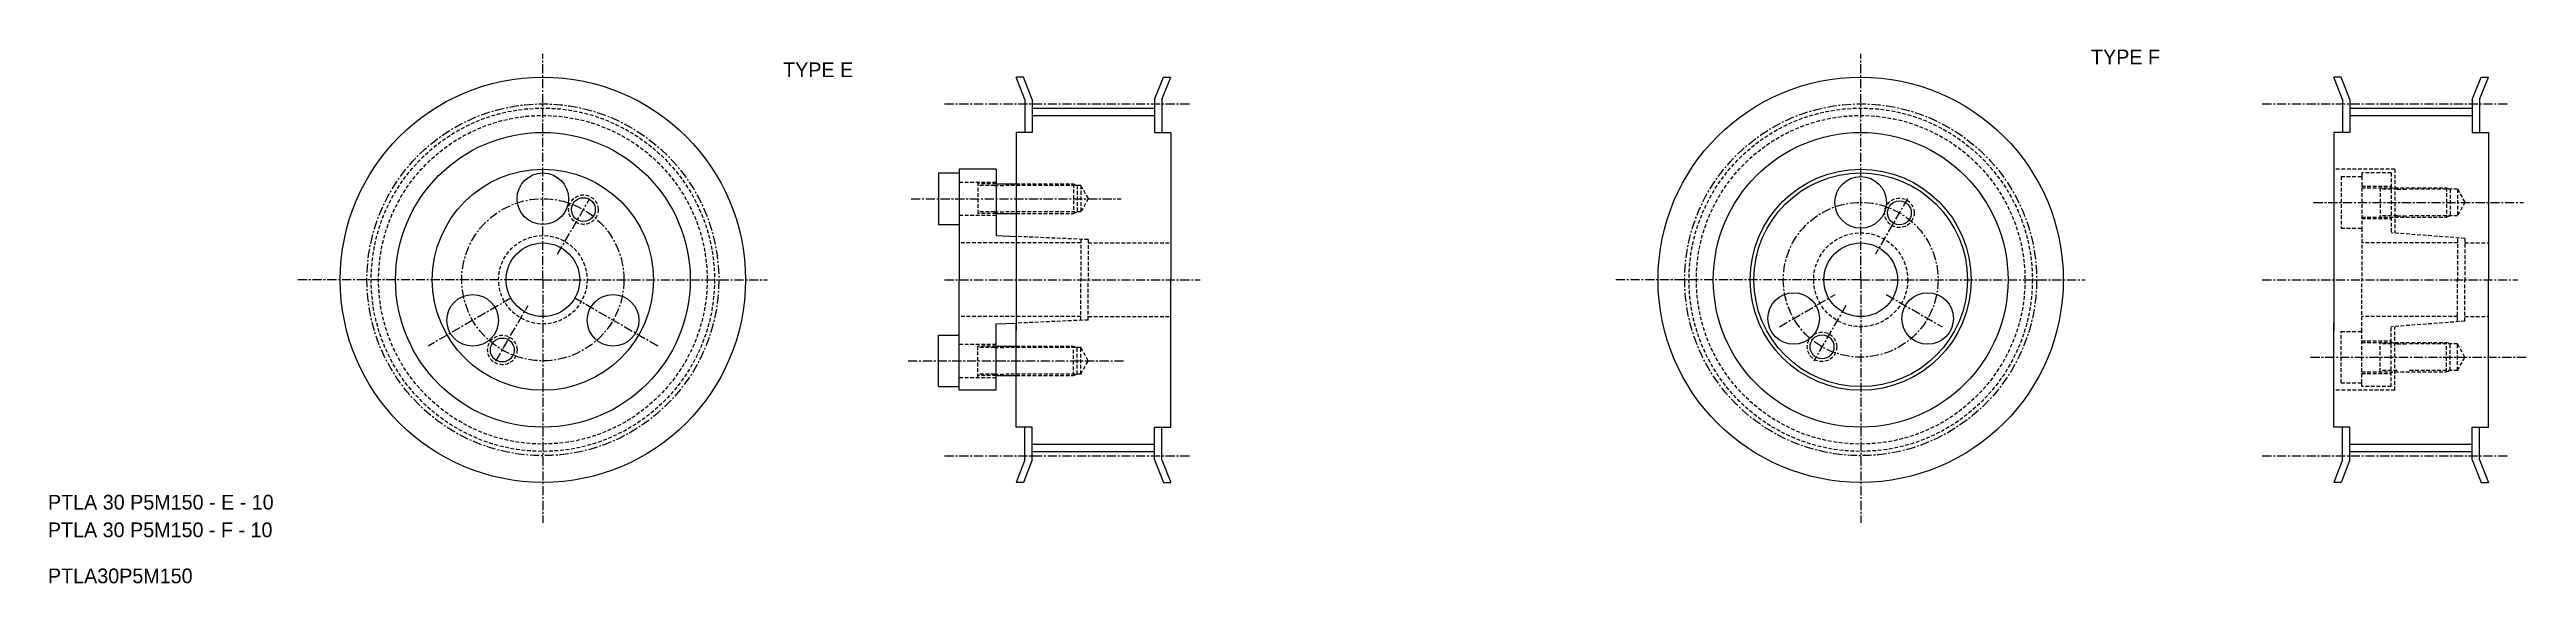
# Model space of a CAD drawing. Extents: x -231 to 105, y 915 to 988.
import ezdxf

# ---------------------------------------------------------------- set-up
doc = ezdxf.new("R2010")
doc.units = 0
doc.linetypes.add('CENTER', pattern=[2, 1.25, -0.25, 0.25, -0.25])
doc.linetypes.add('DASHED', pattern=[0.75, 0.5, -0.25])
doc.layers.get('0').update_dxf_attribs({"linetype": 'CONTINUOUS'})
doc.layers.add('CENTER', color=1, linetype='CENTER')

msp = doc.modelspace()

# ---------------------------------------------------------------- linework, layer by layer
at = {"color": 7, "linetype": 'CONTINUOUS'}
for p, q in [((-99.18, 984.03), (-100.18, 984.03)), ((-98.98, 980.99), (-100.18, 984.03)), ((-97.98, 980.99), (-99.18, 984.03)), ((-81.38, 980.99), (-80.18, 984.03)), ((-80.38, 980.99), (-79.18, 984.03)), ((-80.18, 984.03), (-79.18, 984.03)), ((79.85, 980.99), (78.65, 984.03)), ((79.65, 984.03), (78.65, 984.03)), ((80.85, 980.99), (79.65, 984.03)), ((97.45, 980.99), (98.65, 984.03)), ((98.45, 980.99), (99.65, 984.03)), ((98.65, 984.03), (99.65, 984.03)), ((-98.98, 980.99), (-98.98, 976.53)), ((-97.98, 980.99), (-97.98, 976.53)), ((-97.98, 979.83), (-81.38, 979.83)), ((-97.98, 978.83), (-81.38, 978.83)), ((-81.38, 980.99), (-81.38, 976.53)), ((-80.38, 980.99), (-80.38, 976.53)), ((79.85, 980.99), (79.85, 976.53)), ((80.85, 980.99), (80.85, 976.53)), ((80.85, 979.83), (97.45, 979.83)), ((80.85, 978.83), (97.45, 978.83)), ((97.45, 980.99), (97.45, 976.53)), ((98.45, 980.99), (98.45, 976.53)), ((-100.18, 976.53), (-100.18, 963.41)), ((-97.98, 976.53), (-100.18, 976.53)), ((-81.38, 976.53), (-80.38, 976.53)), ((-80.88, 976.53), (-79.18, 976.53)), ((-79.18, 976.53), (-79.18, 956.53)), ((78.65, 976.53), (78.65, 963.41)), ((80.85, 976.53), (78.65, 976.53)), ((97.45, 976.53), (98.45, 976.53)), ((97.95, 976.53), (99.65, 976.53)), ((99.65, 976.53), (99.65, 956.53)), ((-107.88, 971.53), (-107.88, 965.03)), ((-102.88, 971.53), (-107.88, 971.53)), ((-107.88, 971.53), (-107.88, 971.03)), ((-102.88, 971.53), (-102.88, 965.03)), ((-102.88, 971.53), (-102.88, 962.78)), ((-110.68, 971.03), (-110.68, 964.03)), ((-110.68, 971.03), (-107.88, 971.03)), ((-107.88, 971.03), (-107.88, 964.03)), ((-107.88, 971.03), (-107.88, 962.78)), ((-102.88, 969.53), (-100.18, 969.53)), ((-102.88, 965.53), (-100.18, 965.53)), ((-102.88, 965.03), (-102.88, 962.53)), ((-110.68, 964.03), (-107.88, 964.03)), ((-107.88, 962.78), (-107.88, 956.53)), ((-102.88, 962.53), (-100.18, 962.41)), ((-100.18, 963.41), (-100.18, 949.64)), ((78.65, 963.41), (78.65, 949.64)), ((-107.88, 950.28), (-107.88, 956.53)), ((-79.18, 936.53), (-79.18, 956.53)), ((99.65, 936.53), (99.65, 956.53)), ((-110.68, 949.03), (-107.88, 949.03)), ((-110.68, 942.03), (-110.68, 949.03)), ((-107.88, 942.03), (-107.88, 950.28)), ((-107.88, 942.03), (-107.88, 949.03)), ((-107.88, 941.53), (-107.88, 948.03)), ((-102.88, 950.53), (-100.18, 950.64)), ((-102.88, 948.03), (-102.88, 950.53)), ((-102.88, 941.53), (-102.88, 950.28)), ((-102.88, 941.53), (-102.88, 948.03)), ((-100.18, 938.53), (-100.18, 950.64)), ((-100.18, 936.53), (-100.18, 949.64)), ((78.65, 938.53), (78.65, 950.64)), ((78.65, 936.53), (78.65, 949.64)), ((-102.88, 947.53), (-100.18, 947.53)), ((-110.68, 942.03), (-107.88, 942.03)), ((-107.88, 941.53), (-107.88, 942.03)), ((-102.88, 941.53), (-107.88, 941.53)), ((-102.88, 943.53), (-100.18, 943.53)), ((-97.98, 936.53), (-100.18, 936.53)), ((-98.98, 932.07), (-98.98, 936.53)), ((-97.98, 932.07), (-97.98, 936.53)), ((-81.38, 936.53), (-80.38, 936.53)), ((-81.38, 932.07), (-81.38, 936.53)), ((-80.88, 936.53), (-79.18, 936.53)), ((-80.38, 932.07), (-80.38, 936.53)), ((80.85, 936.53), (78.65, 936.53)), ((79.85, 932.07), (79.85, 936.53)), ((80.85, 932.07), (80.85, 936.53)), ((97.45, 936.53), (98.45, 936.53)), ((97.45, 932.07), (97.45, 936.53)), ((97.95, 936.53), (99.65, 936.53)), ((98.45, 932.07), (98.45, 936.53)), ((-98.98, 932.07), (-100.18, 929.03)), ((-97.98, 932.07), (-99.18, 929.03)), ((-97.98, 934.23), (-81.38, 934.23)), ((-97.98, 933.23), (-81.38, 933.23)), ((-81.38, 932.07), (-80.18, 929.03)), ((-80.38, 932.07), (-79.18, 929.03)), ((79.85, 932.07), (78.65, 929.03)), ((80.85, 932.07), (79.65, 929.03)), ((80.85, 934.23), (97.45, 934.23)), ((80.85, 933.23), (97.45, 933.23)), ((97.45, 932.07), (98.65, 929.03)), ((98.45, 932.07), (99.65, 929.03)), ((-99.18, 929.03), (-100.18, 929.03)), ((-80.18, 929.03), (-79.18, 929.03)), ((79.65, 929.03), (78.65, 929.03)), ((98.65, 929.03), (99.65, 929.03))]:
    msp.add_line(p, q, dxfattribs=at)
at = {"color": 3, "linetype": 'DASHED'}
for p, q in [((86.95, 971.53), (78.65, 971.53)), ((86.95, 971.53), (86.95, 962.9)), ((-107.88, 969.78), (-102.88, 969.78)), ((-105.38, 969.78), (-105.38, 965.28)), ((-102.88, 969.53), (-105.38, 969.53)), ((-103.08, 969.33), (-105.38, 969.33)), ((-103.08, 969.33), (-101.58, 969.33)), ((-91.38, 969.33), (-101.58, 969.33)), ((-100.18, 969.53), (-92.38, 969.53)), ((-92.38, 969.53), (-91.88, 969.33)), ((-92.38, 969.53), (-92.38, 965.53)), ((-91.88, 969.33), (-91.88, 965.73)), ((-91.38, 969.33), (-90.38, 967.53)), ((-91.38, 969.33), (-91.38, 965.73)), ((79.65, 970.53), (79.65, 963.53)), ((79.65, 970.53), (82.45, 970.53)), ((86.45, 971.03), (82.45, 971.03)), ((82.45, 971.03), (82.45, 970.53)), ((82.45, 970.53), (82.45, 963.53)), ((82.45, 969.23), (86.45, 969.23)), ((82.45, 969.03), (93.95, 969.03)), ((84.95, 969.03), (84.95, 965.03)), ((87.25, 968.83), (84.95, 968.83)), ((86.45, 971.03), (86.45, 962.9)), ((87.25, 968.83), (88.75, 968.83)), ((95.45, 968.83), (88.75, 968.83)), ((93.95, 969.03), (94.45, 968.83)), ((93.95, 969.03), (93.95, 965.03)), ((94.45, 968.83), (94.45, 965.23)), ((95.45, 968.83), (96.45, 967.03)), ((95.45, 968.83), (95.45, 965.23)), ((-107.88, 965.28), (-102.88, 965.28)), ((-103.08, 965.73), (-105.38, 965.73)), ((-102.88, 965.53), (-105.38, 965.53)), ((-103.08, 965.73), (-101.58, 965.73)), ((-91.38, 965.73), (-101.58, 965.73)), ((-100.18, 965.53), (-92.38, 965.53)), ((-92.38, 965.53), (-91.88, 965.73)), ((-90.38, 967.53), (-91.38, 965.73)), ((82.45, 965.03), (93.95, 965.03)), ((82.45, 964.83), (86.45, 964.83)), ((87.25, 965.23), (84.95, 965.23)), ((87.25, 965.23), (88.75, 965.23)), ((95.45, 965.23), (88.75, 965.23)), ((94.45, 965.23), (93.95, 965.03)), ((96.45, 967.03), (95.45, 965.23)), ((-91.38, 961.53), (-107.88, 961.53)), ((-90.38, 961.98), (-100.18, 962.41)), ((-91.38, 962.03), (-91.38, 956.53)), ((-90.38, 961.98), (-90.38, 956.53)), ((-90.38, 961.53), (-79.18, 961.53)), ((79.65, 963.53), (82.45, 963.53)), ((82.45, 963.53), (82.45, 956.53)), ((95.45, 961.53), (82.45, 961.53)), ((96.45, 962.14), (86.45, 962.9)), ((95.45, 962.1), (95.45, 956.53)), ((96.45, 962.14), (96.45, 956.53)), ((96.45, 961.53), (99.65, 961.53)), ((-91.38, 951.03), (-91.38, 956.53)), ((-90.38, 951.07), (-90.38, 956.53)), ((82.45, 949.53), (82.45, 956.53)), ((95.45, 950.95), (95.45, 956.53)), ((96.45, 950.91), (96.45, 956.53)), ((-91.38, 951.53), (-107.88, 951.53)), ((-90.38, 951.53), (-79.18, 951.53)), ((95.45, 951.53), (82.45, 951.53)), ((96.45, 951.53), (99.65, 951.53)), ((-90.38, 951.07), (-100.18, 950.64)), ((79.65, 942.53), (79.65, 949.53)), ((79.65, 949.53), (82.45, 949.53)), ((82.45, 942.53), (82.45, 949.53)), ((82.45, 948.23), (86.45, 948.23)), ((82.45, 948.03), (93.95, 948.03)), ((84.95, 944.03), (84.95, 948.03)), ((96.45, 950.91), (86.45, 950.15)), ((86.45, 942.03), (86.45, 950.15)), ((86.95, 941.53), (86.95, 950.15)), ((93.95, 944.03), (93.95, 948.03)), ((94.45, 947.83), (93.95, 948.03)), ((-107.88, 947.78), (-102.88, 947.78)), ((-105.38, 943.28), (-105.38, 947.78)), ((-102.88, 947.53), (-105.38, 947.53)), ((-103.08, 947.33), (-105.38, 947.33)), ((-103.08, 947.33), (-101.58, 947.33)), ((-91.38, 947.33), (-101.58, 947.33)), ((-100.18, 947.53), (-92.38, 947.53)), ((-92.38, 947.53), (-91.88, 947.33)), ((-92.38, 943.53), (-92.38, 947.53)), ((-91.88, 943.73), (-91.88, 947.33)), ((-90.38, 945.53), (-91.38, 947.33)), ((-91.38, 943.73), (-91.38, 947.33)), ((-91.38, 943.73), (-90.38, 945.53)), ((87.25, 947.83), (84.95, 947.83)), ((87.25, 947.83), (88.75, 947.83)), ((95.45, 947.83), (88.75, 947.83)), ((94.45, 944.23), (94.45, 947.83)), ((95.45, 944.23), (95.45, 947.83)), ((96.45, 946.03), (95.45, 947.83)), ((95.45, 944.23), (96.45, 946.03)), ((-107.88, 943.28), (-102.88, 943.28)), ((-103.08, 943.73), (-105.38, 943.73)), ((-102.88, 943.53), (-105.38, 943.53)), ((-103.08, 943.73), (-101.58, 943.73)), ((-91.38, 943.73), (-101.58, 943.73)), ((-100.18, 943.53), (-92.38, 943.53)), ((-92.38, 943.53), (-91.88, 943.73)), ((86.95, 941.53), (78.65, 941.53)), ((79.65, 942.53), (82.45, 942.53)), ((82.45, 944.03), (93.95, 944.03)), ((82.45, 943.83), (86.45, 943.83)), ((82.45, 942.03), (82.45, 942.53)), ((82.45, 942.03), (82.45, 942.53)), ((86.45, 942.03), (82.45, 942.03)), ((86.45, 942.03), (82.45, 942.03)), ((87.25, 944.23), (84.95, 944.23)), ((95.45, 944.23), (88.75, 944.23)), ((93.95, 944.03), (94.45, 944.23))]:
    msp.add_line(p, q, dxfattribs=at)
at = {"color": 1, "linetype": 'CENTER'}
for p, q in [((-162.39, 959.99), (-158.01, 967.57)), ((20.82, 967.57), (16.45, 959.99)), ((-168.72, 954.03), (-179.97, 947.53)), ((-170.76, 945.48), (-166.39, 953.06)), ((-148.8, 947.53), (-160.06, 954.03)), ((3.41, 950.15), (10.98, 954.53)), ((12.45, 953.06), (8.07, 945.48)), ((17.91, 954.53), (25.49, 950.15))]:
    msp.add_line(p, q, dxfattribs=at)
at = {"color": 7, "linetype": 'CONTINUOUS'}
for centre, radius in [((-164.39, 956.53), 27.5), ((14.45, 956.53), 27.5), ((-164.39, 956.53), 20), ((14.45, 956.53), 20), ((-164.39, 956.53), 15), ((14.45, 956.53), 15), ((-164.39, 967.53), 3.5), ((14.45, 956.53), 14.5), ((14.45, 967.03), 3.5), ((-158.89, 966.05), 1.62), ((19.7, 965.62), 1.62), ((-164.39, 956.53), 5), ((14.45, 956.53), 5), ((5.35, 951.28), 3.5), ((23.54, 951.28), 3.5), ((-173.91, 951.03), 3.5), ((-154.86, 951.03), 3.5), ((-169.89, 947), 1.62), ((9.2, 947.43), 1.62)]:
    msp.add_circle(centre, radius, dxfattribs=at)
at = {"color": 3, "linetype": 'DASHED'}
for centre, radius in [((-164.39, 956.53), 23.3), ((-164.39, 956.53), 22.3), ((14.45, 956.53), 23.3), ((14.45, 956.53), 22.3), ((-158.89, 966.05), 2), ((19.7, 965.62), 2), ((-164.39, 956.53), 6), ((14.45, 956.53), 6.38), ((-169.89, 947), 2), ((9.2, 947.43), 2)]:
    msp.add_circle(centre, radius, dxfattribs=at)
at = {"color": 1, "linetype": 'CENTER'}
for centre, radius in [((-164.39, 956.53), 11), ((14.45, 956.53), 10.5)]:
    msp.add_circle(centre, radius, dxfattribs=at)
at = {"layer": 'CENTER', "color": 1, "linetype": 'CENTER'}
for p, q in [((-164.39, 956.53), (-164.39, 987.18)), ((14.45, 956.53), (14.45, 987.18)), ((-109.88, 980.4), (-76.38, 980.4)), ((68.95, 980.4), (102.45, 980.4)), ((-114.43, 967.53), (-85.93, 967.53)), ((75.9, 967.03), (104.4, 967.03)), ((-164.39, 956.53), (-197.63, 956.53)), ((-164.39, 956.53), (-133.92, 956.53)), ((-164.39, 956.53), (-164.39, 923.52)), ((-109.88, 956.53), (-76.38, 956.53)), ((-109.88, 956.53), (-75.18, 956.53)), ((14.45, 956.53), (-18.79, 956.53)), ((14.45, 956.53), (14.45, 923.52)), ((14.45, 956.53), (44.91, 956.53)), ((68.95, 956.53), (103.65, 956.53)), ((68.95, 956.53), (102.45, 956.53)), ((-114.83, 945.53), (-85.53, 945.53)), ((75.5, 946.03), (104.8, 946.03)), ((-109.88, 932.65), (-76.38, 932.65)), ((68.95, 932.65), (102.45, 932.65))]:
    msp.add_line(p, q, dxfattribs=at)
for centre in [(-164.39, 956.53), (14.45, 956.53)]:
    msp.add_circle(centre, 23.88, dxfattribs=at)

# ---------------------------------------------------------------- texts
at = {"color": 7, "linetype": 'CONTINUOUS'}
for s, p in [('TYPE E', (-131.78, 984.03)), ('TYPE F', (45.71, 985.78)), ('PTLA 30 P5M150 - E - 10', (-231.55, 925.34)), ('PTLA 30 P5M150 - F - 10', (-231.56, 921.59)), ('PTLA30P5M150', (-231.55, 915.34))]:
    msp.add_text(s, height=2, dxfattribs=at).set_placement(p)

doc.saveas('drawing.dxf')
